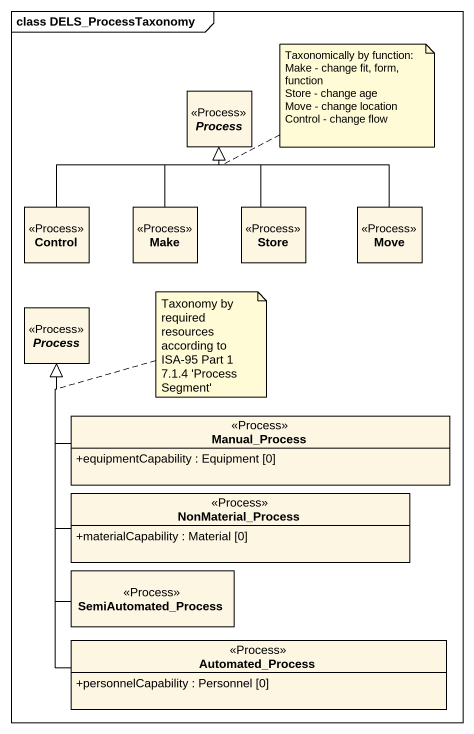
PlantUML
@startuml
mainframe class DELS_ProcessTaxonomy
hide circle
hide empty members
skinparam classAttributeIconSize 0
abstract class "Process" as Process_ <<Process>>
class "Control" as Control_ <<Process>>
class Make <<Process>>
class Store <<Process>>
class Move <<Process>>
abstract class "Process" as Process__2 <<Process>>
class Manual_Process <<Process>> {
  +equipmentCapability : Equipment [0]
}
class NonMaterial_Process <<Process>> {
  +materialCapability : Material [0]
}
class SemiAutomated_Process <<Process>>
class Automated_Process <<Process>> {
  +personnelCapability : Personnel [0]
}
Control_ -up-|> Process_
Make -up-|> Process_
Store -up-|> Process_
Move -up-|> Process_
Manual_Process -left-|> Process__2
NonMaterial_Process -up-|> Process__2
SemiAutomated_Process -up-|> Process__2
Automated_Process -up-|> Process__2
note right of Process_
  Taxonomically by function:
  Make - change fit, form, function
  Store - change age
  Move - change location
  Control - change flow
end note
note right of Process__2 : Taxonomy by required resources according to ISA-95 Part 1 7.1.4 'Process Segment'
@enduml
